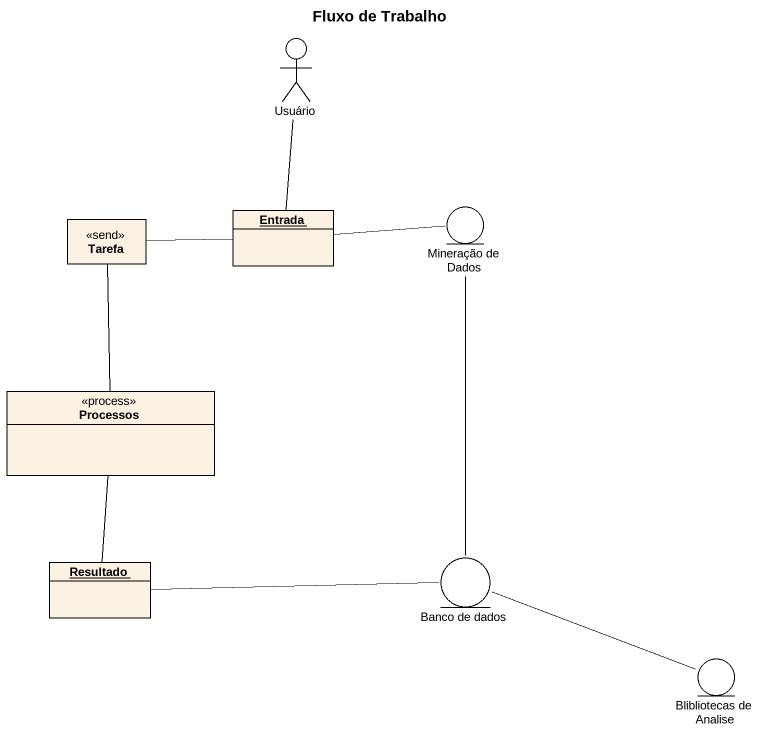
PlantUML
@startuml
title Fluxo de Trabalho
allowmixing
hide circle
hide empty members
actor Usuário
class Tarefa <<send>>
object Entrada
entity "Mineração de Dados" as Mineração_de_Dados
class Processos <<process>>
object Resultado
entity "Banco de dados" as Banco_de_dados
entity "Blibliotecas de Analise" as Blibliotecas_de_Analise
Usuário -- Entrada
Tarefa -- Processos
Entrada -left- Tarefa
Mineração_de_Dados -left- Entrada
Mineração_de_Dados -- Banco_de_dados
Processos -- Resultado
Resultado -right- Banco_de_dados
Banco_de_dados -right- Blibliotecas_de_Analise
@enduml
